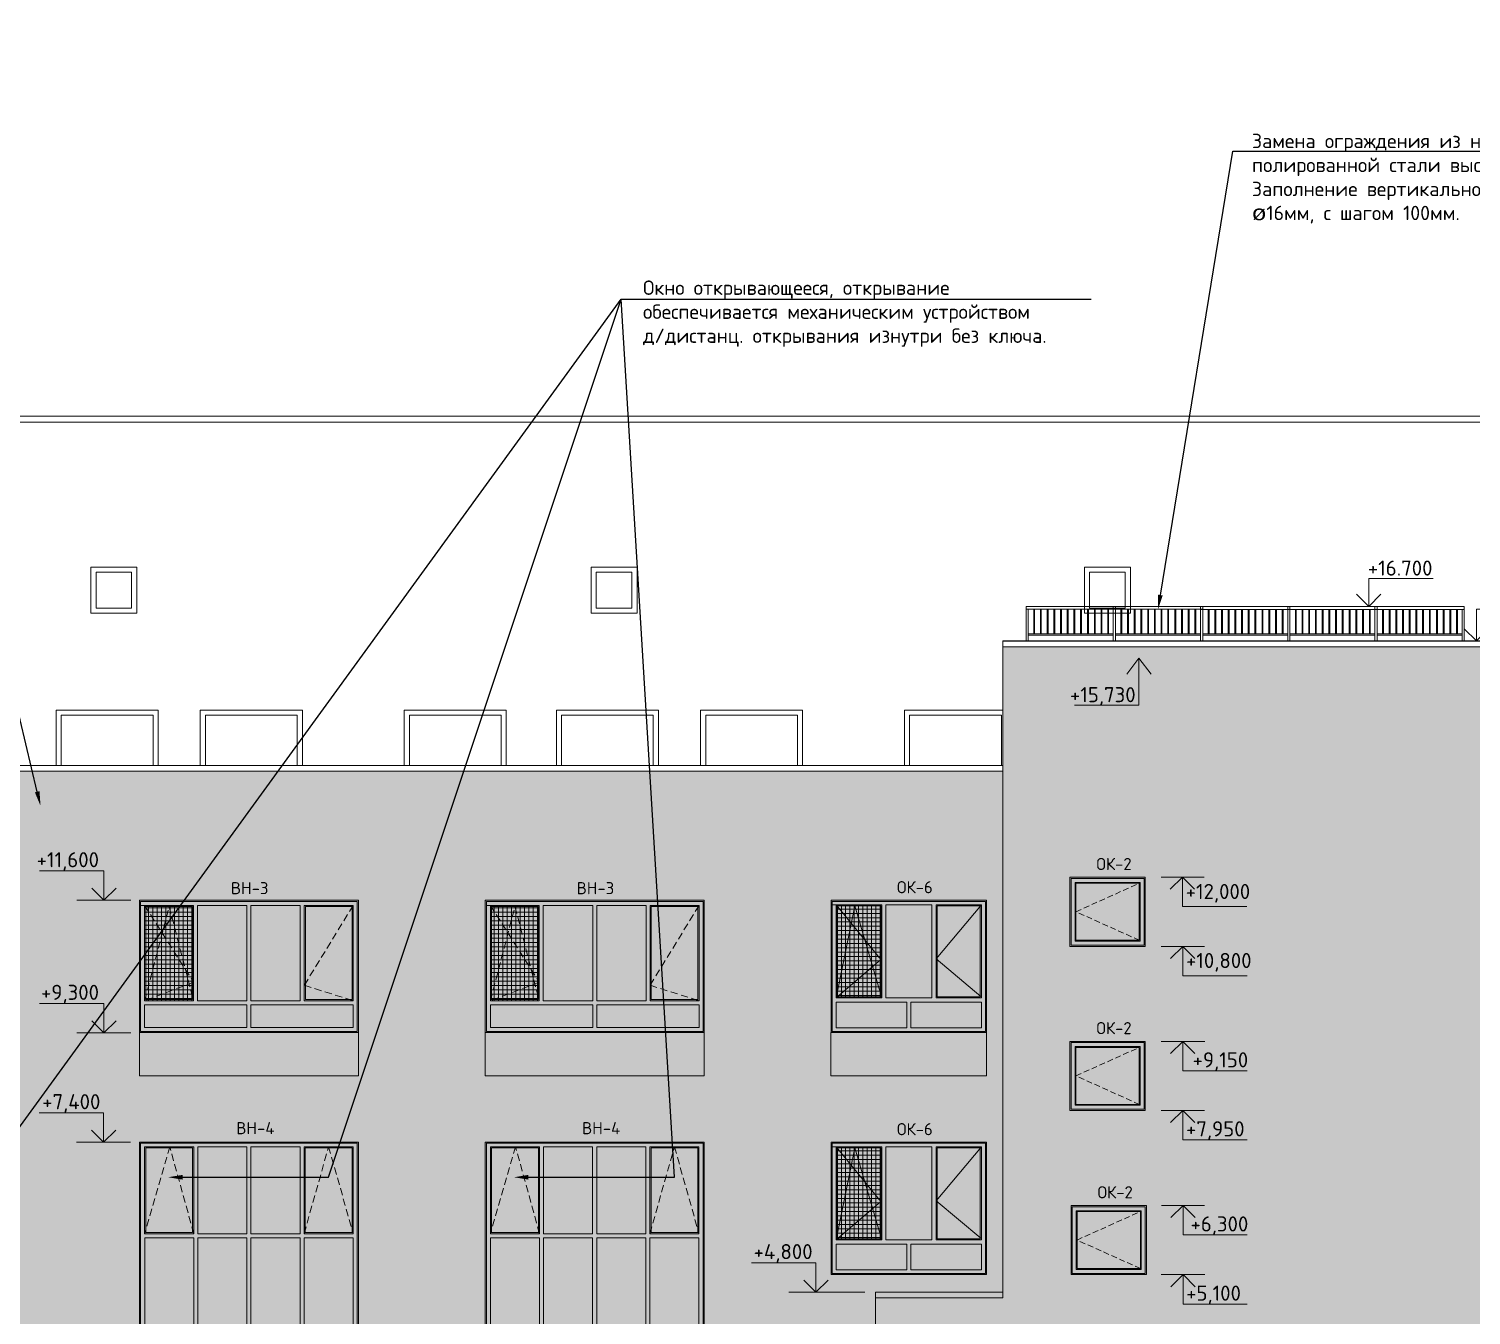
# Model space of a CAD drawing. Header units: millimetres. Extents: x -136099598 to 9192475, y 0 to 779331.
# Drawn here: x -220573 to -195547, y 292950 to 315279 of the extents above; entities that cross this region are included whole.
import ezdxf
from ezdxf import colors
from ezdxf.entities.mleader import LeaderData, LeaderLine
from ezdxf.math import Vec2, Vec3

# ---------------------------------------------------------------- set-up
doc = ezdxf.new("R2010")
doc.units = ezdxf.units.MM
doc.header["$MEASUREMENT"] = 0
doc.linetypes.add('01_base$0$DASHED2', pattern=[0.375, 0.25, -0.125])
doc.linetypes.add('ADSK_Штриховая_ш2 п1', pattern=[3, 2, -1])
doc.layers.get('0').update_dxf_attribs({"color": 250, "lineweight": 9})
for name, color, linetype, lineweight, true_color in [('!_Окно_00_Штрих_Стекло', 7, 'Continuous', 0, 0x737373), ('RAL 000 80 00', 7, 'Continuous', 0, 0xb9b8b6), ('RAL 100 6030', 7, 'Continuous', 0, 0x989057), ('RAL 7016', 7, 'Continuous', 0, 0x383e42), ('RAL 90 10', 7, 'Continuous', 0, 0xf1ece1)]:
    doc.layers.add(name, color=color, linetype=linetype, lineweight=lineweight, true_color=true_color)
for name, color, linetype in [('PDF _0', 7, 'Continuous'), ('PDF _PDF _0', 7, 'Continuous'), ('PDF _Текст', 7, 'Continuous')]:
    doc.layers.add(name, color=color, linetype=linetype)
for name, color, linetype, lineweight in [('АР-Выноски', 5, 'Continuous', 5), ('Ограждение', 250, 'Continuous', 9), ('СТЕНЫ кирпич ЛИДЕР', 250, 'Continuous', 15)]:
    doc.layers.add(name, color=color, linetype=linetype, lineweight=lineweight)
doc.styles.add('ICOCPEUR', font='isocpeur.ttf')
doc.styles.add('PDF ISOCPEUR', font='isocpeur.ttf')

# ---------------------------------------------------------------- blocks, each defined once
blk = doc.blocks.new('A$Cc0e490f6')
at = {"layer": '!_Окно_00_Штрих_Стекло'}
h = blk.add_hatch(color=256, dxfattribs=at)
h.dxf.hatch_style = 1
h.set_gradient(color1=(70, 92, 124), color2=(219, 225, 235), name='CURVED')
h.paths.add_polyline_path([(2271, -2358), (2273, 3983), (-1349, 3983), (-1349, -2358)])
at = {"layer": 'PDF _PDF _0', "lineweight": 0, "true_color": 0x636466}
h = blk.add_hatch(dxfattribs=at)
h.set_pattern_fill('ANSI37', color=251, scale=600, angle=135)
h.paths.add_polyline_path([(-514, -2337), (-514, -867), (-1326, -868), (-1326, -2338)])
at = {"layer": 'RAL 7016', "ltscale": 100, "transparency": 33554687}
h = blk.add_hatch(color=256, dxfattribs=at)
h.dxf.hatch_style = 1
h.paths.add_polyline_path([(2361, 4062), (-1439, 4062), (-1439, -2438), (2361, -2438)])
h.paths.add_polyline_path([(2272, 3983), (2271, -2358), (-1349, -2358), (-1349, 3983)], flags=16)
h = blk.add_hatch(color=256, dxfattribs=at)
h.dxf.hatch_style = 1
h.paths.add_polyline_path([(-496, 3983), (-1349, 3983), (-1349, 2473), (-496, 2473)])
h.paths.add_polyline_path([(-516, 3963), (-516, 2493), (-1329, 2493), (-1329, 3963)], flags=16)
h.paths.add_polyline_path([(-1091, 3733), (-1099, 3733)], flags=0)
h = blk.add_hatch(color=256, dxfattribs=at)
h.dxf.hatch_style = 1
h.paths.add_polyline_path([(-426, -2358), (-426, 3983), (-496, 3983), (-496, -2358)])
h = blk.add_hatch(color=256, dxfattribs=at)
h.dxf.hatch_style = 1
h.paths.add_polyline_path([(496, -2358), (496, 3983), (426, 3983), (426, -2358)])
h = blk.add_hatch(color=256, dxfattribs=at)
h.dxf.hatch_style = 1
h.paths.add_polyline_path([(1419, -2358), (1419, 3983), (1349, 3983), (1349, -2358)])
h = blk.add_hatch(color=256, dxfattribs=at)
h.dxf.hatch_style = 1
h.paths.add_polyline_path([(2271, 3983), (1419, 3983), (1419, 2473), (2271, 2473)])
h.paths.add_polyline_path([(2251, 3963), (2251, 2493), (1439, 2493), (1439, 3963)], flags=16)
h.paths.add_polyline_path([(1676, 3733), (1669, 3733)], flags=0)
h = blk.add_hatch(color=256, dxfattribs=at)
h.dxf.hatch_style = 1
h.paths.add_polyline_path([(2272, 2472), (-1347, 2473), (-1347, 2403), (2272, 2403)])
h = blk.add_hatch(color=256, dxfattribs=at)
h.dxf.hatch_style = 1
h.paths.add_polyline_path([(2270, 847), (-1349, 848), (-1349, 778), (2270, 778)])
h = blk.add_hatch(color=256, dxfattribs=at)
h.dxf.hatch_style = 1
h.paths.add_polyline_path([(2270, -779), (-1349, -778), (-1349, -848), (2270, -848)])
h = blk.add_hatch(color=256, dxfattribs=at)
h.dxf.hatch_style = 1
h.paths.add_polyline_path([(-496, -848), (-1349, -848), (-1349, -2358), (-496, -2358)])
h.paths.add_polyline_path([(-516, -868), (-516, -2338), (-1329, -2338), (-1329, -868)], flags=16)
h.paths.add_polyline_path([(-1091, -1098), (-1099, -1098)], flags=0)
h = blk.add_hatch(color=256, dxfattribs=at)
h.dxf.hatch_style = 1
h.paths.add_polyline_path([(2271, -848), (1419, -848), (1419, -2358), (2271, -2358)])
h.paths.add_polyline_path([(2251, -868), (2251, -2338), (1439, -2338), (1439, -868)], flags=16)
h.paths.add_polyline_path([(1676, -1098), (1669, -1098)], flags=0)
at = {"linetype": '01_base$0$DASHED2', "ltscale": 500}
for points in [[(-496, 2473), (-912, 3983), (-1349, 2473)], [(1419, 2473), (1845, 3983), (2271, 2473)], [(-1349, -848), (-426, -1749), (-1349, -2358), (-922, -868), (-496, -2358)], [(2271, -848), (1419, -1750), (2259, -2331)]]:
    blk.add_lwpolyline(points, dxfattribs=at)
at = {"layer": 'PDF _0', "lineweight": 0}
for points in [[(-1439, 4062), (2361, 4062), (2361, -2438), (-1439, -2438)], [(-1439, 4062), (2361, 4062), (2361, -2438), (-1439, -2438)], [(-1419, 4043), (2341, 4043), (2341, -2418), (-1419, -2418)], [(-496, 2473), (-1349, 2473), (-1349, 3983), (-496, 3983)], [(-1329, 2493), (-516, 2493), (-516, 3963), (-1329, 3963)], [(426, 2473), (-426, 2473), (-426, 3983), (426, 3983)], [(1349, 2473), (496, 2473), (496, 3983), (1349, 3983)], [(2271, 2473), (1419, 2473), (1419, 3983), (2271, 3983)], [(2251, 2493), (1439, 2493), (1439, 3963), (2251, 3963)], [(-496, 848), (-1347, 848), (-1347, 2403), (-496, 2403)], [(426, 848), (426, 2403), (-426, 2403), (-426, 848)], [(496, 848), (496, 2403), (1349, 2403), (1349, 848)], [(1419, 848), (2271, 848), (2271, 2403), (1419, 2403)], [(-496, 778), (-1349, 778), (-1349, -778), (-496, -778)], [(426, 778), (426, -778), (-426, -778), (-426, 778)], [(496, 778), (496, -778), (1349, -778), (1349, 778)], [(1419, 778), (2272, 776), (2272, -779), (1419, -778)], [(-496, -848), (-1349, -848), (-1349, -2358), (-496, -2358)], [(-1329, -2338), (-516, -2338), (-516, -868), (-1329, -868)], [(426, -848), (-426, -848), (-426, -2358), (426, -2358)], [(1349, -848), (496, -848), (496, -2358), (1349, -2358)], [(1419, -2358), (2271, -2358), (2271, -848), (1419, -848)], [(1439, -2338), (2251, -2338), (2251, -868), (1439, -868)]]:
    blk.add_lwpolyline(points, close=True, dxfattribs=at)
at = {"layer": 'PDF _Текст', "lineweight": 0, "insert": (241, 4200), "char_height": 210, "attachment_point": 7, "style": 'PDF ISOCPEUR'}
blk.add_mtext('ВН-4', dxfattribs=at)
blk = doc.blocks.new('A$Cf265a104')
at = {"layer": '!_Окно_00_Штрих_Стекло'}
h = blk.add_hatch(color=256, dxfattribs=at)
h.dxf.hatch_style = 1
h.set_gradient(color1=(70, 92, 124), color2=(219, 225, 235), name='CURVED')
h.paths.add_polyline_path([(1204, 106), (105, 106), (105, 1095), (1204, 1095)])
at = {"layer": 'RAL 7016', "ltscale": 100, "transparency": 33554687}
h = blk.add_hatch(color=256, dxfattribs=at)
h.dxf.hatch_style = 1
h.paths.add_polyline_path([(0, 1200), (1308, 1200), (1308, 0), (0, 0)])
h.paths.add_polyline_path([(105, 1095), (105, 106), (1204, 106), (1204, 1095)], flags=16)
at = {"layer": 'PDF _0', "lineweight": 0}
blk.add_lwpolyline([(1219, 1110), (90, 1110), (89, 92), (1219, 92)], close=True, dxfattribs=at)
at = {"layer": 'PDF _0', "linetype": 'ADSK_Штриховая_ш2 п1', "lineweight": 0, "ltscale": 50}
blk.add_lwpolyline([(1204, 106), (105, 601), (1204, 1095)], dxfattribs=at)
at = {"layer": 'PDF _PDF _0', "lineweight": 0}
for points in [[(1308, 0), (0, 0), (0, 1200), (1308, 1200)], [(1288, 20), (20, 20), (20, 1178), (1288, 1178)], [(105, 106), (1204, 106), (1204, 1095), (105, 1095)]]:
    blk.add_lwpolyline(points, close=True, dxfattribs=at)
at = {"layer": 'PDF _Текст', "lineweight": 0, "insert": (460, 1324), "char_height": 210, "attachment_point": 7, "style": 'PDF ISOCPEUR'}
blk.add_mtext('ОК-2', dxfattribs=at)
blk = doc.blocks.new('A$C316aa93d')
at = {"layer": '!_Окно_00_Штрих_Стекло'}
h = blk.add_hatch(color=256, dxfattribs=at)
h.dxf.hatch_style = 1
h.set_gradient(color1=(70, 92, 124), color2=(219, 225, 235), name='CURVED')
h.paths.add_polyline_path([(548, -2208), (550, -70), (-3072, -70), (-3072, -2208)])
at = {"layer": 'PDF _PDF _0', "lineweight": 0, "true_color": 0x636466}
h = blk.add_hatch(dxfattribs=at)
h.set_pattern_fill('ANSI37', color=251, scale=600, angle=135)
h.set_pattern_definition([(180, (-21.74, 20.51), (-7e-15, -75), []), (270, (-21.74, 20.51), (75, -1e-14), [])])
h.paths.add_polyline_path([(-2224, -1734), (-2224, -69), (-3072, -71), (-3072, -1735)])
at = {"layer": 'RAL 7016', "ltscale": 100, "transparency": 33554687}
h = blk.add_hatch(color=256, dxfattribs=at)
h.dxf.hatch_style = 1
h.paths.add_polyline_path([(638, 20), (-3162, 20), (-3162, -2278), (638, -2278)])
h.paths.add_polyline_path([(548, -70), (548, -2188), (-3072, -2188), (-3072, -70)], flags=16)
h = blk.add_hatch(color=256, dxfattribs=at)
h.dxf.hatch_style = 1
h.paths.add_polyline_path([(-2154, -1778), (-2154, -60), (-2224, -60), (-2224, -1778)])
h = blk.add_hatch(color=256, dxfattribs=at)
h.dxf.hatch_style = 1
h.paths.add_polyline_path([(-1227, -2188), (-1227, -70), (-1297, -70), (-1297, -2188)])
h = blk.add_hatch(color=256, dxfattribs=at)
h.dxf.hatch_style = 1
h.paths.add_polyline_path([(-301, -1778), (-301, -60), (-371, -60), (-371, -1778)])
h = blk.add_hatch(color=256, dxfattribs=at)
h.dxf.hatch_style = 1
h.paths.add_polyline_path([(548, -1726), (-3072, -1726), (-3072, -1798), (548, -1798)])
at = {"ltscale": 150}
blk.add_line((-3072, -70), (-3142, -70), dxfattribs=at)
at = {"linetype": '01_base$0$DASHED2', "ltscale": 500}
for points in [[(-3072, -70), (-2224, -1404), (-3072, -1726), (-2646, -90), (-2224, -1726)], [(548, -70), (-301, -1456), (548, -1726)]]:
    blk.add_lwpolyline(points, dxfattribs=at)
at = {"layer": 'PDF _0', "lineweight": 0}
for points in [[(-3162, 20), (638, 20), (638, -2278), (-3162, -2278)], [(-3162, 20), (638, 20), (638, -2278), (-3162, -2278)], [(-3142, 0), (618, 0), (618, -2258), (-3142, -2258)], [(-2224, -1726), (-3072, -1726), (-3072, -70), (-2224, -70)], [(-3052, -1706), (-2244, -1706), (-2244, -90), (-3052, -90)], [(-1297, -1726), (-2154, -1726), (-2154, -70), (-1297, -70)], [(-371, -1726), (-1227, -1726), (-1227, -70), (-371, -70)], [(548, -1726), (-301, -1726), (-301, -70), (548, -70)], [(528, -1706), (-281, -1706), (-281, -90), (528, -90)], [(-1297, -1798), (-3072, -1798), (-3072, -2188), (-1297, -2188)], [(-1227, -2188), (548, -2188), (548, -1798), (-1227, -1798)]]:
    blk.add_lwpolyline(points, close=True, dxfattribs=at)
at = {"layer": 'PDF _Текст', "lineweight": 0, "insert": (-1576, 124), "char_height": 210, "attachment_point": 7, "style": 'PDF ISOCPEUR'}
blk.add_mtext('ВН-3', dxfattribs=at)
blk = doc.blocks.new('A$C1dbcb027')
at = {"layer": '!_Окно_00_Штрих_Стекло'}
h = blk.add_hatch(color=256, dxfattribs=at)
h.dxf.hatch_style = 1
h.set_gradient(color1=(70, 92, 124), color2=(219, 225, 235), name='CURVED')
h.paths.add_polyline_path([(1323, -970), (1325, 1168), (-1196, 1168), (-1196, -970)])
at = {"ltscale": 150, "true_color": 0x575757, "transparency": 33554636}
h = blk.add_hatch(dxfattribs=at)
h.set_pattern_fill('ANSI37', color=251, scale=600, angle=135)
h.paths.add_polyline_path([(-404, 1168), (-1196, 1168), (-1196, -428), (-404, -428)])
at = {"layer": 'RAL 7016', "ltscale": 100, "transparency": 33554687}
h = blk.add_hatch(color=256, dxfattribs=at)
h.dxf.hatch_style = 1
h.paths.add_polyline_path([(1414, 1248), (-1286, 1248), (-1286, -1050), (1414, -1050)])
h.paths.add_polyline_path([(1324, 1168), (1324, -970), (-1196, -970), (-1196, 1168)], flags=16)
h = blk.add_hatch(color=256, dxfattribs=at)
h.dxf.hatch_style = 1
h.paths.add_polyline_path([(-334, -477), (-334, 1168), (-404, 1168), (-404, -477)])
h = blk.add_hatch(color=256, dxfattribs=at)
h.dxf.hatch_style = 1
h.paths.add_polyline_path([(536, -458), (536, 1168), (466, 1168), (466, -458)])
h = blk.add_hatch(color=256, dxfattribs=at)
h.dxf.hatch_style = 1
h.paths.add_polyline_path([(1347, -448), (-1209, -448), (-1209, -520), (1345, -520)])
h = blk.add_hatch(color=256, dxfattribs=at)
h.dxf.hatch_style = 1
h.paths.add_polyline_path([(99, -520), (29, -520), (29, -970), (99, -970)])
at = {"ltscale": 150}
blk.add_line((-1196, 1168), (-1266, 1168), dxfattribs=at)
at = {"layer": 'PDF _0', "lineweight": 0}
for points in [[(-1286, 1248), (1414, 1248), (1414, -1050), (-1286, -1050)], [(-1286, 1248), (1414, 1248), (1414, -1050), (-1286, -1050)], [(-1266, 1228), (1394, 1228), (1394, -1030), (-1266, -1030)], [(-404, -448), (-1196, -448), (-1196, 1168), (-404, 1168)], [(-1176, -428), (-424, -428), (-424, 1148), (-1176, 1148)], [(466, -448), (-334, -448), (-334, 1168), (466, 1168)], [(1324, -448), (536, -448), (536, 1168), (1324, 1168)], [(1304, -428), (556, -428), (556, 1148), (1304, 1148)], [(29, -520), (-1196, -520), (-1196, -970), (29, -970)], [(99, -970), (1324, -970), (1324, -520), (99, -520)]]:
    blk.add_lwpolyline(points, close=True, dxfattribs=at)
for points in [[(-1196, 1168), (-424, 217), (-1196, -448), (-870, 1148), (-404, -448)], [(1324, 1168), (536, 232), (1312, -421)]]:
    blk.add_lwpolyline(points, dxfattribs=at)
at = {"layer": 'PDF _Текст', "lineweight": 0, "insert": (-141, 1368), "char_height": 210, "attachment_point": 7, "style": 'PDF ISOCPEUR'}
blk.add_mtext('ОК-6', dxfattribs=at)
blk = doc.blocks.new('A$C903fc4ac')
at = {"layer": 'RAL 100 6030'}
h = blk.add_hatch(color=256, dxfattribs=at)
h.dxf.hatch_style = 1
h.paths.add_polyline_path([(3800, 0), (0, 0), (0, -748), (3800, -748)])
at = {"layer": 'СТЕНЫ кирпич ЛИДЕР', "ltscale": 100}
blk.add_lwpolyline([(0, 0), (3800, 0), (3800, -748), (0, -748)], close=True, dxfattribs=at)
blk = doc.blocks.new('A$C47f3b014')
at = {"ltscale": 150}
blk.add_line((1551, 550), (1551, 601), dxfattribs=at)
at = {"layer": 'Ограждение'}
for points in [[(1551, 601), (0, 601)], [(0, 550), (0, 600)], [(1551, 550), (0, 550)], [(38, 0), (38, 550), (0, 550), (0, 0), (38, 0)], [(132, 125), (132, 550)], [(148, 550), (148, 125), (148, 125)], [(248, 125), (248, 550)], [(264, 550), (264, 125), (264, 125)], [(364, 125), (364, 550)], [(380, 550), (380, 125), (380, 125)], [(480, 125), (480, 550)], [(496, 550), (496, 125), (496, 125)], [(596, 125), (596, 550)], [(612, 550), (612, 125), (612, 125)], [(712, 125), (712, 550)], [(728, 550), (728, 125), (728, 125)], [(828, 125), (828, 550)], [(844, 550), (844, 125), (844, 125)], [(944, 125), (944, 550)], [(960, 550), (960, 125), (960, 125)], [(1068, 125), (1068, 550)], [(1084, 550), (1084, 125), (1084, 125)], [(1184, 125), (1184, 550)], [(1200, 550), (1200, 125), (1200, 125)], [(1300, 125), (1300, 550)], [(1316, 550), (1316, 125), (1316, 125)], [(1416, 125), (1416, 550)], [(1432, 550), (1432, 125), (1432, 125)], [(1551, 0), (1551, 550), (1513, 550), (1513, 0), (1551, 0)], [(1513, 100), (38, 100), (38, 125), (1513, 125)]]:
    blk.add_lwpolyline(points, dxfattribs=at)

msp = doc.modelspace()

# ---------------------------------------------------------------- hatches: boundary and pattern name
at = {"layer": 'RAL 000 80 00'}
h = msp.add_hatch(color=256, dxfattribs=at)
h.dxf.hatch_style = 1
h.paths.add_polyline_path([(-195334.5, 304552.5), (-203674.5, 304552.5), (-203674.5, 293251.2), (-205884.5, 293251.2), (-205884.5, 288553.6), (-195334.5, 288553.6)])
at = {"layer": 'RAL 100 6030'}
h = msp.add_hatch(color=256, dxfattribs=at)
h.dxf.hatch_style = 1
h.paths.add_polyline_path([(-203954.5, 297855.5), (-206654.5, 297855.5), (-206654.5, 297107), (-203954.5, 297107)])
at = {"layer": 'RAL 90 10', "ltscale": 100, "transparency": 33554687}
h = msp.add_hatch(color=256, dxfattribs=at)
h.dxf.hatch_style = 1
h.paths.add_polyline_path([(-203674.5, 302392), (-229684.5, 302392), (-229684.5, 288553.6), (-205884.5, 288553.6), (-205884.5, 293251.2), (-203674.5, 293251.2)])

# ---------------------------------------------------------------- linework, layer by layer
at = {"color": 9, "lineweight": 13, "ltscale": 150}
msp.add_lwpolyline([(-240864.2, 308553.5), (-171925.4, 308553.5), (-171925.4, 308453.6), (-240864.2, 308453.6)], close=True, dxfattribs=at)
at = {"color": 9, "lineweight": 13, "ltscale": 150, "elevation": 0}
for points in [[(-219497.4, 305935.2), (-218699.4, 305935.2), (-218699.4, 305135.4), (-219497.4, 305135.4)], [(-219407.4, 305845.2), (-218789.4, 305845.2), (-218789.4, 305225.4), (-219407.4, 305225.4)], [(-210817.4, 305935.2), (-210019.4, 305935.2), (-210019.4, 305135.4), (-210817.4, 305135.4)], [(-210727.4, 305845.2), (-210109.4, 305845.2), (-210109.4, 305225.4), (-210727.4, 305225.4)], [(-202257.4, 305935.2), (-201459.4, 305935.2), (-201459.4, 305135.4), (-202257.4, 305135.4)], [(-202167.4, 305845.2), (-201549.4, 305845.2), (-201549.4, 305225.4), (-202167.4, 305225.4)]]:
    msp.add_lwpolyline(points, close=True, dxfattribs=at)
msp.add_lwpolyline([(-229684.5, 288553.6), (-229684.5, 302491.9), (-203674.5, 302491.9), (-203674.5, 304655.5), (-195334.5, 304655.5), (-195334.5, 302491.9), (-190514.4, 302491.9), (-190514.4, 304552.6), (-193194.5, 304552.6), (-193194.5, 302491.9), (-165334.5, 302491.9), (-165334.5, 288553.6)], dxfattribs=at)
at = {"ltscale": 150}
for points in [[(-203674.5, 304652.5), (-195334.5, 304652.5), (-195334.5, 304552.5), (-203674.5, 304552.5)], [(-229684.5, 302491.9), (-203674.5, 302491.9), (-203674.5, 302392), (-229684.5, 302392)]]:
    msp.add_lwpolyline(points, close=True, dxfattribs=at)
at = {"color": 9, "lineweight": 13, "ltscale": 150}
for points in [[(-220099.6, 302491.9), (-220099.6, 303454.4), (-218328.1, 303454.4), (-218328.1, 302491.9)], [(-220009.6, 302491.9), (-220009.6, 303364.4), (-218418.1, 303364.4), (-218418.1, 302491.9)], [(-217597.5, 302491.9), (-217597.5, 303454.4), (-215826, 303454.4), (-215826, 302491.9)], [(-217507.5, 302491.9), (-217507.5, 303364.4), (-215916, 303364.4), (-215916, 302491.9)], [(-214059.6, 302491.9), (-214059.6, 303454.4), (-212288.1, 303454.4), (-212288.1, 302491.9)], [(-213969.6, 302491.9), (-213969.6, 303364.4), (-212378.1, 303364.4), (-212378.1, 302491.9)], [(-211419.6, 302491.9), (-211419.6, 303454.4), (-209648.1, 303454.4), (-209648.1, 302491.9)], [(-211329.6, 302491.9), (-211329.6, 303364.4), (-209738.1, 303364.4), (-209738.1, 302491.9)], [(-208917.5, 302491.9), (-208917.5, 303454.4), (-207146, 303454.4), (-207146, 302491.9)], [(-208827.5, 302491.9), (-208827.5, 303364.4), (-207236, 303364.4), (-207236, 302491.9)], [(-205379.6, 302491.9), (-205379.6, 303454.4), (-203674.5, 303454.4), (-203674.5, 303454.4)], [(-205289.6, 302491.9), (-205289.6, 303364.4), (-203698.1, 303364.4), (-203698.1, 302491.9)]]:
    msp.add_lwpolyline(points, dxfattribs=at)
at = {"layer": 'PDF _0', "lineweight": 0}
for p, q in [((-200928.1, 300552.3), (-200179.5, 300552.3)), ((-218804.5, 300153.6), (-219739.5, 300153.6)), ((-200922.8, 299352.3), (-200174.2, 299352.3)), ((-218804.5, 297852), (-219739.5, 297852)), ((-200928.1, 297703.3), (-200168.9, 297703.3)), ((-200922.8, 296503.3), (-200174.2, 296503.3)), ((-218810.1, 295953.6, -0.2), (-219745.1, 295953.6, -0.2)), ((-200920.3, 294853.6), (-200171.6, 294853.6)), ((-200928.1, 293653.6), (-200168.9, 293653.6)), ((-206066.2, 293351.2), (-207387, 293351.2))]:
    msp.add_line(p, q, dxfattribs=at)
for points in [[(-196207.3, 305737.6), (-197323, 305737.6), (-197323, 305254.4), (-197536.4, 305463.3), (-197323, 305254.4), (-197114.1, 305463.3)], [(-202430.2, 303537.2), (-201314.5, 303537.2), (-201314.5, 304352.1), (-201101.1, 304074.6), (-201314.5, 304352.1), (-201523.4, 304074.6)], [(-220387.7, 300663.5), (-219272, 300663.5), (-219272, 300153.6), (-219058.7, 300362.5), (-219272, 300153.6), (-219480.9, 300362.5)], [(-199438.1, 300042.4), (-200553.8, 300042.4), (-200553.8, 300552.3), (-200767.1, 300343.4), (-200553.8, 300552.3), (-200344.9, 300343.4)], [(-199432.8, 298842.4), (-200548.5, 298842.4), (-200548.5, 299352.3), (-200761.9, 299143.4), (-200548.5, 299352.3), (-200339.6, 299143.4)], [(-220387.7, 298361.9), (-219272, 298361.9), (-219272, 297852), (-219058.7, 298060.9), (-219272, 297852), (-219480.9, 298060.9)], [(-199432.8, 297193.3), (-200548.5, 297193.3), (-200548.5, 297703.3), (-200761.9, 297494.4), (-200548.5, 297703.3), (-200339.6, 297494.4)], [(-199432.8, 295993.3), (-200548.5, 295993.3), (-200548.5, 296503.3), (-200761.9, 296294.4), (-200548.5, 296503.3), (-200339.6, 296294.4)], [(-199430.3, 294343.6), (-200546, 294343.6), (-200546, 294853.6), (-200759.3, 294644.6), (-200546, 294853.6), (-200337, 294644.6)], [(-208035.2, 293861.1), (-206919.5, 293861.1), (-206919.5, 293351.2), (-206706.1, 293560.1), (-206919.5, 293351.2), (-207128.4, 293560.1)]]:
    msp.add_lwpolyline(points, dxfattribs=at)
for points, elevation in [([(-194338.6, 305205.9), (-195454.3, 305205.9), (-195454.3, 304654.1), (-195667.7, 304863), (-195454.3, 304654.1), (-195245.4, 304863)], -1.1), ([(-220393.3, 296463.5), (-219277.6, 296463.5), (-219277.6, 295953.6), (-219064.2, 296162.5), (-219277.6, 295953.6), (-219486.5, 296162.5)], -0.2), ([(-199430.3, 293143.6), (-200546, 293143.6), (-200546, 293653.6), (-200759.3, 293444.6), (-200546, 293653.6), (-200337, 293444.6)], 0)]:
    msp.add_lwpolyline(points, dxfattribs=dict(at, elevation=elevation))
at = {"layer": 'PDF _0', "color": 251, "lineweight": 0, "true_color": 0x626366, "transparency": 33554559}
msp.add_solid([(-200458.2, 293896), (-200458.2, 293896), (-200556, 293896)], dxfattribs=at)
at = {"layer": 'СТЕНЫ кирпич ЛИДЕР', "ltscale": 100}
for p, q in [((-203674.5, 293251.2, 0), (-203674.5, 304654.1, -1.1)), ((-229684.5, 302392), (-203674.5, 302392, -0.7)), ((-205884.5, 287245.6), (-205884.5, 293351.2, 0)), ((-205884.5, 293351.2, 0), (-203674.5, 293351.2, 0)), ((-205884.5, 293251.2, 0.1), (-203674.5, 293251.2, 0))]:
    msp.add_line(p, q, dxfattribs=at)
msp.add_lwpolyline([(-206654.5, 297855.5), (-203954.5, 297855.5), (-203954.5, 297107), (-206654.5, 297107)], close=True, dxfattribs=at)

# ---------------------------------------------------------------- block references
at = {"ltscale": 150}
for name, p in [('A$C47f3b014', (-203268.8, 304652.5, -1.1)), ('A$C47f3b014', (-201755.6, 304652.5, -1.1)), ('A$C47f3b014', (-200242.5, 304652.4, -1.1)), ('A$C47f3b014', (-198729.3, 304652.4, -1.1)), ('A$C47f3b014', (-197216.2, 304652.4, -1.1)), ('A$Cf265a104', (-202509.5, 299352.3, 0.5)), ('A$C316aa93d', (-215492, 300133.6)), ('A$C316aa93d', (-209492, 300133.6)), ('A$C1dbcb027', (-205368.2, 298905.3)), ('A$C903fc4ac', (-218654.5, 297855.5)), ('A$C903fc4ac', (-212654.5, 297855.5)), ('A$Cf265a104', (-202509.5, 296503.3, 1)), ('A$Cc0e490f6', (-217215.8, 291891.6)), ('A$Cc0e490f6', (-211215.8, 291891.6)), ('A$C1dbcb027', (-205368.2, 294705.3)), ('A$Cf265a104', (-202489.5, 293653.6, -1))]:
    msp.add_blockref(name, p, dxfattribs=at)

# ---------------------------------------------------------------- texts
at = {"layer": 'PDF _0', "color": 18, "lineweight": 0, "true_color": 0x000000, "char_height": 262.49, "style": 'PDF ISOCPEUR'}
for s, insert, attachment_point in [('+16.700', (-197338.9, 305787.6), 7), ('+11,600', (-219356, 300663.5), 9), ('+12,000', (-200499.6, 300112, 0.8), 7), ('+10,800', (-200494.4, 298913.8, 0), 7), ('+9,300', (-219356, 298361.9), 9), ('+9,150', (-200379.4, 297190.2), 7), ('+7,400', (-219331.7, 296463.5, -0.2), 9), ('+7,950', (-200494.4, 295992.1, -0.8), 7), ('+6,300', (-200416.1, 294341.8), 7), ('+4,800', (-206973.6, 293861.1), 9), ('+5,100', (-200491.8, 293140.2, 0.8), 7)]:
    msp.add_mtext(s, dxfattribs=dict(at, insert=insert, attachment_point=attachment_point))
at = {"layer": 'PDF _0', "color": 18, "lineweight": 0, "true_color": 0x000000, "insert": (-201368.6, 303852.2), "char_height": 262.49, "attachment_point": 3, "rotation": 359.99999, "style": 'PDF ISOCPEUR'}
msp.add_mtext('+15,730', dxfattribs=at)

# ---------------------------------------------------------------- leaders
at = {"layer": 'АР-Выноски'}
ml = msp.add_multileader_mtext('Standard', dxfattribs=at)
ml.set_content('\\A1;Очистка фасада от окрасочного слоя, очистка межблочных швов от штукатурки и герметика, заделка трещин. Локальная обработка фасада антисептическими составами типа Картоцид-компаунд. Просушка стен на участках замачивания. Устройство Системы фасадной композиционная "BAUMIT Mineral" c наружным штукатурным слоем, теплоизоляционным слоем из минераловатных плит Rockwool Фасад БАТТС, (плотностью - 128 кг/м3), переменной толщиной - 100-200 мм (в 1 слой), декоративно-минеральным слоем и последующим окрашиванием высокопаропроницаемой самоочищающейся фасадной силикатной краской в 2 слоя по подготовленной поверхности. ', color=256, style='ICOCPEUR')
ml.set_leader_properties(color=256)
ml.build(insert=Vec2(0, 0))
ml.multileader.update_dxf_attribs({"text_left_attachment_type": 6, "text_right_attachment_type": 6, "dogleg_length": 100, "arrow_head_size": 250})
ctx = ml.context
ctx.base_point, ctx.char_height, ctx.arrow_head_size, ctx.landing_gap_size, ctx.plane_origin = Vec3(-240617.4, 314952.3, -0.3), 250, 250, 25, Vec3(-217932.6, 305769.6, -0.3)
ctx.left_attachment, ctx.right_attachment = 6, 6
notes = []
notes.append((ctx, [(0, (1, 1, 0), (-223492.4, 314952.3, -0.3), (-1, 0), 100, [(0, [(-220370.5, 301792, -0.3)], 0, [])])]))
ctx.mtext.insert, ctx.mtext.width, ctx.mtext.defined_height, ctx.mtext.flow_direction = Vec3(-240592.4, 315277.3, -0.3), 17059.893, 4188.3, 5
ml = msp.add_multileader_mtext('Standard', dxfattribs=at)
ml.set_content('\\A1;Замена ограждения из нержавеющей полированной стали высотой 600мм. Заполнение вертикальное из ригелей {\\fISOCTEUR|b0|i0|c204|p49;ø}16мм, с шагом 100мм.  ', color=256, style='ICOCPEUR')
ml.set_leader_properties()
ml.build(insert=Vec2(0, 0))
ml.multileader.update_dxf_attribs({"text_left_attachment_type": 6, "text_right_attachment_type": 6, "dogleg_length": 100, "arrow_head_size": 250})
ctx = ml.context
ctx.base_point, ctx.char_height, ctx.arrow_head_size, ctx.landing_gap_size, ctx.plane_origin = Vec3(-199375.1, 313158.1, -1.1), 250, 250, 25, Vec3(-205465.9, 292610.8, -1.1)
ctx.left_attachment, ctx.right_attachment = 6, 6
notes.append((ctx, [(1, (1, 1, 0), (-199684.2, 313158.1, -1.1), (1, 0), 309.1, [(1, [(-200980, 305202.6, -1.1)], 0, [])])]))
ctx.mtext.insert, ctx.mtext.width, ctx.mtext.defined_height, ctx.mtext.flow_direction = Vec3(-199350.1, 313458.1, -1.1), 6726.551, 1601.7, 5
ml = msp.add_multileader_mtext('Standard', dxfattribs=at)
ml.set_content('Окно открывающееся, открывание обеспечивается механическим устройством д/дистанц. открывания изнутри без ключа. ', color=256, style='ICOCPEUR')
ml.set_leader_properties()
ml.build(insert=Vec2(0, 0))
ml.multileader.update_dxf_attribs({"text_left_attachment_type": 6, "text_right_attachment_type": 6, "dogleg_length": 100, "arrow_head_size": 250})
ctx = ml.context
ctx.base_point, ctx.char_height, ctx.arrow_head_size, ctx.landing_gap_size, ctx.plane_origin = Vec3(-209940.4, 310585.7, -0.2), 250, 250, 25, Vec3(-204684.4, 311269.9, -0.2)
ctx.left_attachment, ctx.right_attachment = 6, 6
notes.append((ctx, [(0, (1, 1, 0), (-210292.5, 310585.7, -0.2), (1, 0), 352.1, [(1, [(-224155, 295344.2, -0.2), (-221370.8, 295344.2, -0.2)], 0, [])])]))
ctx.mtext.insert, ctx.mtext.width, ctx.mtext.defined_height, ctx.mtext.flow_direction = Vec3(-209915.4, 310910.7, -0.2), 7698.098, 2741.7, 5
ml = msp.add_multileader_mtext('Standard', dxfattribs=at)
ml.set_content('Окно открывающееся, открывание обеспечивается механическим устройством д/дистанц. открывания изнутри без ключа. ', color=256, style='ICOCPEUR')
ml.set_leader_properties()
ml.build(insert=Vec2(0, 0))
ml.multileader.update_dxf_attribs({"text_left_attachment_type": 6, "text_right_attachment_type": 6, "dogleg_length": 100, "arrow_head_size": 250})
ctx = ml.context
ctx.base_point, ctx.char_height, ctx.arrow_head_size, ctx.landing_gap_size, ctx.plane_origin = Vec3(-209940.4, 310585.7), 250, 250, 25, Vec3(-198684.4, 311269.9)
ctx.left_attachment, ctx.right_attachment = 6, 6
notes.append((ctx, [(0, (1, 1, 0), (-210292.5, 310585.7), (1, 0), 352.1, [(1, [(-218155, 295344.2), (-215370.7, 295344.2)], 0, [])])]))
ctx.mtext.insert, ctx.mtext.width, ctx.mtext.defined_height, ctx.mtext.flow_direction = Vec3(-209915.4, 310910.7), 7698.098, 2741.7, 5
ml = msp.add_multileader_mtext('Standard', dxfattribs=at)
ml.set_content('Окно открывающееся, открывание обеспечивается механическим устройством д/дистанц. открывания изнутри без ключа. ', color=256, style='ICOCPEUR')
ml.set_leader_properties()
ml.build(insert=Vec2(0, 0))
ml.multileader.update_dxf_attribs({"text_left_attachment_type": 6, "text_right_attachment_type": 6, "dogleg_length": 100, "arrow_head_size": 250})
ctx = ml.context
ctx.base_point, ctx.char_height, ctx.arrow_head_size, ctx.landing_gap_size, ctx.plane_origin = Vec3(-209940.4, 310585.7), 250, 250, 25, Vec3(-192684.4, 311269.9)
ctx.left_attachment, ctx.right_attachment = 6, 6
notes.append((ctx, [(0, (1, 1, 0), (-210292.5, 310585.7), (1, 0), 352.1, [(1, [(-212155, 295344.2), (-209370.7, 295344.2)], 0, [])])]))
ctx.mtext.insert, ctx.mtext.width, ctx.mtext.defined_height, ctx.mtext.flow_direction = Vec3(-209915.4, 310910.7), 7698.098, 2741.7, 5
for ctx, leaders in notes:
    for number, flags, end, landing, length, lines in leaders:
        leader = LeaderData()
        leader.index, (leader.has_last_leader_line, leader.has_dogleg_vector, leader.attachment_direction) = number, flags
        leader.last_leader_point, leader.dogleg_vector, leader.dogleg_length = Vec3(end), Vec3(landing), length
        for number, points, colour, breaks in lines:
            line = LeaderLine()
            line.index, line.vertices, line.color, line.breaks = number, Vec3.list(points), colors.encode_raw_color(colour), breaks
            leader.lines.append(line)
        ctx.leaders.append(leader)

doc.saveas('drawing.dxf')
